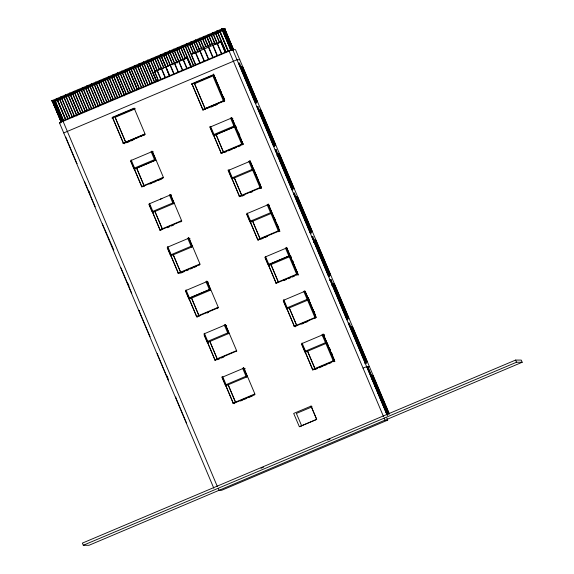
<?xml version="1.0" encoding="UTF-8"?>
<svg xmlns="http://www.w3.org/2000/svg" width="574" height="574" viewBox="0 0 574 574"><rect width="100%" height="100%" fill="white"/><g stroke="black" fill="none" stroke-linecap="round" stroke-linejoin="round"><path stroke-width="0.86" d="M223.078 30.522L55.484 101.333L52.184 101.562L51.818 100.694L222.267 28.772M52.27 100.622L52.844 100.486M222.009 28.908L222.576 28.779M52.586 100.622L52.894 100.622M222.317 28.908L222.891 28.779M222.633 28.915L223.207 28.779M222.942 28.915L223.516 28.779M223.257 28.915L223.831 28.779M223.573 28.915L224.14 28.786M223.824 28.915L224.391 28.786M52.385 101.483L222.698 29.64L231.293 49.852M224.133 28.922L224.707 28.786L233.553 49.73M52.7 101.49L53.274 101.354M54.709 100.637L222.82 29.64L231.422 49.852M224.965 28.714L221.636 28.944L222.002 29.812L225.331 29.583L224.965 28.714L222.217 28.7L231.308 50.218L232.678 50.225M53.009 101.49L53.461 101.354L62.057 121.566M222.87 29.776L223.322 29.647L231.918 49.852M53.511 101.49L53.899 101.361M223.064 29.776L232.047 49.859M53.64 101.49L54.085 101.361M223.437 29.783L223.882 29.647L232.42 49.859M54.458 101.361L54.645 101.361M223.623 29.783L224.011 29.647L232.735 49.859M223.996 29.783L224.506 29.647L233.109 49.859M54.702 101.498L55.082 101.361M54.824 101.498L55.212 101.368M224.563 29.783L225.13 29.654M199.501 51.151L198.819 49.536L214.848 42.828L215.53 44.442M225.46 52.593L220.968 41.952L191.314 54.394L199.687 50.943M215.236 44.37L220.968 41.952M158.446 80.927L154.521 71.642L187.016 57.917L191.128 67.201M154.521 71.642L187.21 57.917M231.114 49.716L60.665 121.631L60.909 122.212M231.171 49.716L222.31 29.776M213.808 488.201L59.459 122.822L232.75 49.608L235.498 49.622L389.15 413.366M63.736 132.931L237.019 59.718L239.774 59.732M112.432 117.29L134.144 108.142L145.251 134.424L123.539 143.572L112.432 117.29L123.589 143.572M111.851 118.007L134.868 108.285M191.594 84.321L213.793 74.943M125.885 142.768L115.13 117.304L135.242 108.83M205.313 109.211L194.557 83.747L214.611 75.273L213.722 75.574L224.434 100.945M240.449 67.416L241.934 66.806M123.08 143.263L144.763 134.115L123.101 143.263M224.621 100.866L202.959 110.021L191.859 83.732L213.571 74.584L224.671 100.866M126.797 142.216L129.207 141.204M132.415 139.848L134.818 138.829M136.425 138.155L138.829 137.136M140.436 136.454L142.84 135.442M205.42 109.003L203.009 110.021L191.91 83.732M207.02 108.321L209.431 107.309M211.038 106.628L213.442 105.616M126.703 142.754L129.093 141.742M130.685 141.068L133.075 140.056M210.909 107.18L213.298 106.168M214.891 105.494L217.288 104.482M152.397 151.464L130.736 160.62L141.835 186.902L163.554 177.746L152.447 151.464M151.529 152.304L153.172 151.608M232.025 118.897L232.886 118.531M154.514 159.608L134.581 168.024M214.009 134.474L233.927 126.05M155.719 160.11L134.058 169.258L155.748 160.11L151.967 151.17L155.748 160.11M231.365 117.613L235.146 126.553L213.485 135.701L209.711 126.768M235.168 126.553L214.375 135.335L210.565 126.38M141.376 186.586L163.066 177.438M220.803 153.036L242.465 143.88M149.785 184.06L152.175 183.049M153.775 182.374L156.164 181.362M157.757 180.688L161.746 179.009M224.427 152.526L226.816 151.514M228.409 150.84L232.398 149.154M233.991 148.479L236.38 147.475M237.98 146.8L240.37 145.789M160.318 199.2L161.925 198.518M169.825 195.634L171.475 194.938M277.823 154.069L279.273 153.459L294.031 188.408L292.532 188.401M276.833 155.683L278.347 155.037L277.378 155.037M172.81 202.931L152.885 211.354M232.283 177.797L252.237 169.38M152.361 212.588L174.044 203.433L170.27 194.5L174.044 203.433M253.471 169.875L231.781 179.031L228.007 170.091M159.68 229.916L181.37 220.76M239.128 196.358L260.768 187.21M160.139 230.224L181.8 221.076L170.7 194.787L149.039 203.942L160.139 230.224L152.562 212.158M167.292 227.72L169.682 226.708M171.274 226.034L173.664 225.03M241.934 196.186L244.323 195.174M250.702 192.484L252.295 191.809M188.997 238.117L167.335 247.265L178.442 273.554L200.154 264.399L189.054 238.117M268.625 205.549L269.493 205.183M188.487 239.487L190.094 238.806M296.127 197.399L297.569 196.789L312.335 231.738L310.835 231.724M191.113 246.26L171.188 254.677M250.608 221.119L270.541 212.703M188.573 237.823L192.347 246.763L170.665 255.911L167.228 247.789M271.775 213.205L250.113 222.353M199.666 264.09L178.005 273.238M257.403 239.688L279.093 230.533M180.81 273.066L184.792 271.387M186.392 270.713L188.781 269.701M190.374 269.027L192.764 268.015M194.356 267.341L196.753 266.329M261.026 239.179L263.423 238.167M265.016 237.493L267.405 236.481M286.727 247.889L297.877 274.171L276.166 283.319L265.066 257.037L286.778 247.889M206.791 282.81L208.398 282.135M313.433 242.336L314.947 241.69L313.978 241.69M288.815 256.026L268.89 264.449L288.837 256.026M206.877 281.152L210.651 290.085L188.961 299.233L185.531 291.111M290.071 256.528L268.41 265.683M196.286 316.568L217.969 307.413M275.707 283.011L297.397 273.863M218.457 307.729L207.3 281.439L185.639 290.595L196.746 316.877L218.407 307.729M207.085 313.024L208.678 312.349M284.116 280.478L286.505 279.473M288.098 278.799L290.494 277.787M292.087 277.113L294.476 276.101M329.612 280.428L331.055 279.818L347.952 319.826L346.983 319.818L330.086 279.811L331.055 279.818M225.094 326.14L226.694 325.458M331.736 285.658L333.25 285.02L332.281 285.013M207.766 341.329L227.706 332.913M287.215 307.772L307.14 299.355M225.517 325.286L228.947 333.408L207.293 342.563L204.179 335.252M286.691 309.006L308.374 299.858M214.611 359.891L236.273 350.743M294.01 326.333L315.693 317.185M236.761 351.051L225.604 324.769L203.942 333.917L215.042 360.207L236.703 351.051M217.41 359.719L219.806 358.707M221.399 358.033L223.788 357.028M301.615 324.145L304.012 323.133M305.605 322.459L307.994 321.447M346.725 318.993L348.167 318.383L333.401 283.434M243.907 368.092L222.246 377.247L233.345 403.529L255.057 394.381L243.957 368.092M323.327 334.534L301.666 343.69L312.773 369.972L334.484 360.824L323.377 334.534M322.782 335.245L324.425 334.549M322.818 335.905L324.425 335.23M226.091 384.659L246.009 376.235M305.519 351.101L325.444 342.678M243.476 367.798L247.251 376.738L225.568 385.886L221.794 376.953M326.678 343.18L304.988 352.336L301.558 344.206M232.915 403.221L254.576 394.065M312.335 369.663L333.996 360.508M240.499 401.025L242.888 400.013M244.481 399.339L246.87 398.327M248.47 397.66L252.452 395.974M315.14 369.491L317.53 368.479M319.122 367.805L323.112 366.119M324.705 365.451L327.094 364.44M328.687 363.765L331.076 362.754M364.813 363.758L366.255 363.148L349.358 323.148L348.389 323.14L365.286 363.141L366.255 363.148M363.048 368.135L366.657 366.607L369.405 366.621M371.651 376.472L373.093 375.862L389.28 414.184M311.072 406.112L293.687 413.438L299.355 426.719L316.683 419.4L311.072 406.112L316.683 419.4M312.12 406.822L296.385 413.452L301.723 425.951M316.633 419.4L299.355 426.719M386.854 419.443L522.182 362.266L521.271 360.099L515.603 360.07L82.383 543.104L83.295 545.271L88.963 545.3L385.061 420.125L387.708 420.139L386.79 417.972M260.991 468.269L263.452 467.229M327.582 440.136L330.043 439.088M83.295 545.271L516.514 362.237L522.182 362.266M387.708 420.139L221.636 490.304L218.995 490.289L218.385 488.847M214.848 42.828L215.386 44.442M231.064 49.644L233.123 49.651M230.483 49.888L230.748 50.462M238.641 63.327L239.609 63.334M241.166 66.799L242.666 66.806L257.432 101.756L255.932 101.749M240.771 68.385L241.74 68.385M194.557 83.747L205.018 108.393M223.293 100.924L223.659 101.792M61.246 121.559L52.342 100.486L55.147 100.464L55.513 101.333M51.818 100.694L53.188 100.701M256.944 106.656L257.913 106.656M259.47 110.129L260.969 110.136L275.728 145.086L274.228 145.078M259.075 111.708L260.044 111.715M115.13 117.304L125.591 141.943M61.239 121.387L62.616 121.394L53.712 100.493M61.483 121.968L52.392 100.45M59.459 122.822L60.837 122.829M234.278 126.919L230.497 117.964M143.873 134.481L144.239 135.342M123.941 142.897L124.307 143.765M241.597 144.246L241.963 145.114M275.24 149.979L276.209 149.986M221.672 152.67L222.038 153.531M277.773 153.452L279.273 153.459M277.751 154.011L278.483 154.011M154.851 160.476L151.07 151.522M76.851 163.403L77.232 163.403M134.947 168.892L131.145 159.938M252.582 170.241L248.793 161.287M162.177 177.804L162.542 178.672M232.649 178.665L228.868 169.71M259.9 187.576L260.266 188.437M293.544 193.309L294.512 193.309M296.069 196.774L297.569 196.789M295.682 198.36L296.65 198.367M173.154 203.799L169.373 194.844M153.229 212.222L149.441 203.268M270.906 213.571L267.097 204.617M180.501 221.126L180.839 221.994M250.953 221.987L247.172 213.033M160.548 229.55L160.914 230.418M278.203 230.899L278.569 231.767M309.888 231.903L310.62 231.91L296.363 198.159M311.847 236.632L312.816 236.639M258.271 239.322L258.637 240.183M314.373 240.104L315.872 240.111L330.638 275.061L329.139 275.054M192.347 246.763L188.545 237.823M191.458 247.129L187.676 238.174M113.831 250.056L102.351 223.774M171.526 255.545L167.744 246.59M289.203 256.894L285.4 247.939M198.805 264.456L199.142 265.324M269.256 265.317L265.468 256.363M296.5 274.228L296.866 275.089M330.15 279.961L331.119 279.961M332.676 283.427L334.176 283.434L348.935 318.383L347.435 318.376M210.651 290.085L206.848 281.152M209.761 290.451L205.973 281.497M189.829 298.867L186.048 289.913M307.506 300.224L303.703 291.269M217.101 307.779L217.446 308.647M287.552 308.64L283.771 299.685M139.331 310.426L138.958 310.426L150.058 336.708M197.147 316.202L197.513 317.07M314.803 317.551L315.169 318.419M348.447 323.284L349.415 323.291M294.878 325.967L295.244 326.836M350.972 326.757L352.479 326.764L367.238 361.713L365.738 361.706M350.585 328.335L351.553 328.342M228.947 333.408L225.152 324.475M228.057 333.774L224.276 324.819M208.132 342.197L204.351 333.243M325.81 343.546L322 334.592M305.885 351.97L302.075 343.015M157.635 353.749L157.262 353.749L168.361 380.031M215.48 359.525L215.817 360.393M333.107 360.874L333.472 361.742M365.566 361.885L366.291 361.893L351.69 327.316M373.093 375.862L371.844 375.855L388.031 414.184M246.361 377.104L242.58 368.149M226.436 385.52L222.647 376.566M253.679 394.431L254.045 395.299M175.938 397.079L175.558 397.072L186.665 423.361M233.776 402.855L234.12 403.716M515.603 360.07L516.514 362.237M241.898 66.806L256.7 101.756M260.194 110.129L275.003 145.078M278.498 153.459L293.307 188.408M296.801 196.782L311.603 231.731M315.104 240.104L329.906 275.054M351.704 326.757L366.513 361.706M241.876 67.359L256.485 101.935M260.18 110.689L264.7 121.387M265.396 123.037L274.437 144.44M278.828 154.837L280.22 158.13M280.916 159.773L292.74 187.763M297.131 198.159L303.739 213.801M304.435 215.451L311.388 231.91M315.435 241.489L327.259 269.479M327.948 271.122L329.691 275.24M333.386 283.994L342.778 306.215M343.467 307.865L347.995 318.563M367.719 366.614L387.809 414.177M367.625 366.614L387.715 414.177M224.764 28.786L233.611 49.73M241.453 68.184L255.365 101.11M259.757 111.507L274.013 145.258M277.708 154.011L292.317 188.581M314.315 240.664L328.916 275.233M332.619 283.987L334.699 288.923M335.395 290.573L347.22 318.563M350.915 327.316L351.962 329.785M352.658 331.428L365.172 361.06M224.879 29.654L233.424 49.73M387.715 414.995L371.421 377.297L387.342 414.988M224.757 29.654L233.295 49.859L224.628 29.654M224.377 29.647L232.979 49.859M366.75 366.607L387.185 414.988M224.255 29.647L387.091 414.988M223.939 29.647L232.606 49.859M223.688 29.647L232.24 49.723M223.566 29.647L232.169 49.859M223.193 29.647L231.796 49.852M223.064 29.64L231.609 49.852L222.942 29.64M222.073 28.772L231.042 49.852M230.734 49.852L221.822 28.908L230.605 49.852M229.141 51.136L383.482 416.516M384.142 417.958L385.061 420.125M219.885 30.853L228.395 50.986M217.187 30.838L226.034 51.775M216.864 30.967L225.718 51.911M220.775 41.952L225.266 52.586M215.551 32.682L219.655 42.376M215.236 32.811L219.34 42.512M212.854 32.668L221.7 53.604M212.538 32.797L221.385 53.741M211.218 34.512L215.322 44.212M210.902 34.641L214.662 43.538M208.52 34.497L217.374 55.434M208.204 34.634L217.051 55.57M206.891 36.341L210.651 45.238M204.186 36.327L213.04 57.271M203.87 36.463L212.724 57.4M202.557 38.171L206.317 47.068M202.242 38.307L205.664 46.401M199.86 38.157L208.706 59.1M199.537 38.293L208.391 59.23M223.25 96.36L224.291 98.828M235.993 126.531L236.689 128.174M238.77 133.111L239.81 135.579M275.025 218.938L275.721 220.581M277.802 225.517L278.849 227.978M290.552 255.688L291.248 257.331M292.632 260.618L293.673 263.086M308.159 297.368L309.199 299.836M314.057 311.345L314.753 312.988M329.584 348.095L330.28 349.738M331.664 353.024L332.712 355.493M214.167 75.574L216.254 80.482M216.936 82.118L217.984 84.579M218.665 86.215L219.713 88.669M220.394 90.305L221.442 92.758M222.116 94.394L223.171 96.855M235.928 127.084L236.632 128.72M237.658 131.173L239.745 136.088M240.42 137.724L241.467 140.178M242.149 141.814L243.197 144.268M253.536 168.77L257.009 176.957M257.683 178.593L258.738 181.047M259.412 182.683L260.467 185.144M276.675 223.559L277.386 225.195M290.487 256.241L291.19 257.877M292.216 260.338L296.033 269.335M296.708 270.971L297.755 273.432M308.094 297.935L313.282 310.211M313.971 311.847L315.011 314.301M327.087 342.893L328.141 345.347M331.241 352.716L331.944 354.352M332.963 356.806L334.362 360.077M213.37 74.003L224.728 100.823M232.011 118.144L243.024 144.146M249.97 160.655L261.615 188.215M268.273 203.985L279.947 231.394M286.577 247.308L298.279 274.939M305.217 291.449L315.887 316.633M323.176 333.96L334.879 361.591M231.738 118.431L242.752 144.268M261.055 187.59L249.697 160.942L261.177 188.236M279.351 230.92L267.993 204.265L279.136 230.741M297.992 275.061L286.297 247.595L297.44 274.071M315.958 317.573L304.6 290.918L315.743 317.393M334.592 361.713L322.904 334.247L334.039 360.723M224.233 100.766L214.231 77.095L213.356 77.095L223.702 101.576M235.297 126.954L242.537 144.088M198.224 40.001L201.983 48.898M197.908 40.137L201.668 49.034M234.414 126.947L241.654 144.088M252.373 169.459L260.302 188.229M271.021 213.6L278.261 230.741M288.973 256.112L296.909 274.881M307.621 300.252L314.861 317.393M325.58 342.764L333.508 361.534M195.526 39.986L204.373 60.93M195.21 40.123L204.057 61.059M193.89 41.83L198.331 52.334M193.574 41.967L197.678 51.667M191.192 41.816L200.039 62.76M190.877 41.952L199.723 62.896M189.556 43.66L193.66 53.36M189.241 43.796L193.345 53.497M186.859 43.646L195.712 64.589M186.543 43.782L195.39 64.726M185.23 45.489L193.739 65.63M184.907 45.626L193.424 65.766M182.525 45.475L191.379 66.419M182.209 45.611L191.063 66.555M187.016 57.917L190.934 67.201M180.896 47.319L185.675 58.627M180.58 47.455L185.359 58.763M216.032 134.467L223.666 152.541M234.336 177.789L241.618 195.045M252.287 220.294L259.922 238.368M270.935 264.442L278.569 282.516M289.239 307.772L296.528 325.02M307.542 351.094L315.176 369.168L307.485 351.094M215.982 134.467L223.616 152.541M234.285 177.789L241.568 195.038M252.237 220.294L260.216 239.186M270.885 264.442L278.519 282.516M289.188 307.772L296.823 325.838M178.198 47.312L187.045 68.249M177.875 47.441L186.729 68.385M213.679 135.277L221.313 153.344M232.327 179.418L239.616 196.674M250.286 221.923L257.92 239.997M268.589 265.253L276.216 283.319M286.885 308.575L294.519 326.649M305.189 351.905L312.823 369.972M246.655 214.231L249.74 221.542M264.958 257.554L268.044 264.865M283.255 300.884L286.347 308.195M176.562 49.156L181.341 60.457M176.247 49.285L181.025 60.593M173.865 49.142L182.711 70.078M173.549 49.271L182.396 70.215M172.229 50.986L177.007 62.286M171.913 51.115L177.029 63.226M169.531 50.971L178.385 71.908M169.215 51.1L178.062 72.044M167.895 52.815L173.018 64.919M167.579 52.944L172.358 64.252M165.197 52.801L174.051 73.737M164.882 52.93L173.728 73.874M163.568 54.645L168.347 65.945M163.246 54.781L168.031 66.082M160.863 54.63L169.717 75.567M160.921 55.628L169.402 75.703L160.548 54.767M159.235 56.474L164.013 67.782M158.919 56.611L163.698 67.911M156.537 56.46L165.384 77.404M156.214 56.596L165.068 77.533M154.901 58.304L159.68 69.612M154.585 58.44L159.364 69.741M152.203 58.29L161.05 79.234M151.888 58.426L160.734 79.363M150.567 60.134L155.353 71.441M150.252 60.27L155.375 72.374M154.715 71.642L157.986 79.377M147.87 60.119L156.724 81.063M146.241 61.963L154.75 82.104M145.918 62.1L154.428 82.24M143.536 61.949L152.39 82.893M143.22 62.085L152.074 83.029M141.907 63.793L150.417 83.933M141.584 63.929L150.101 84.069M139.209 63.779L148.056 84.722M138.886 63.915L147.74 84.859M137.573 65.623L146.083 85.763M137.258 65.759L145.767 85.899M134.876 65.608L143.722 86.552M134.553 65.745L143.407 86.688M133.24 67.459L141.749 87.592M132.924 67.589L141.434 87.729M130.542 67.445L139.389 88.382M130.226 67.574L139.073 88.518M129.279 70.15L137.423 89.422L128.906 69.289M128.59 69.418L137.1 89.558M126.208 69.275L135.062 90.211M125.893 69.404L134.739 90.348M124.58 71.119L133.089 91.252M124.257 71.248L132.773 91.388M121.875 71.104L130.728 92.041M121.559 71.233L130.413 92.177M120.246 72.948L128.755 93.081M119.923 73.085L128.44 93.218M243.455 367.798L247.229 376.738M117.548 72.934L126.395 93.871M117.225 73.07L126.079 94.007M116.285 75.646L124.422 94.918L115.912 74.778M115.596 74.914L124.443 95.851M113.214 74.764L122.061 95.707M112.891 74.9L121.745 95.836M111.578 76.607L120.088 96.748M111.263 76.744L119.772 96.877M108.881 76.593L117.727 97.537M108.565 76.729L117.412 97.666M107.245 78.437L115.761 98.577M106.929 78.573L115.439 98.706M104.547 78.423L113.401 99.367M104.231 78.559L113.078 99.496M102.918 80.267L111.428 100.407M102.595 80.403L111.112 100.543M100.213 80.252L109.067 101.196M99.898 80.389L108.751 101.333M154.908 211.347L162.198 228.596M217.446 359.396L209.811 341.329L217.395 359.396M235.405 401.9L228.115 384.652L235.699 402.726M154.858 211.347L162.492 229.421M98.585 82.096L107.094 102.237M98.269 82.233L106.778 102.373M134.259 168.828L141.893 186.902M169.818 253.019L178.492 273.554M189.162 298.81L196.796 316.877M207.465 342.133L215.099 360.207M225.761 385.463L233.396 403.529M130.628 161.136L133.713 168.447M148.931 204.459L152.017 211.77M95.887 82.082L104.733 103.026M95.564 82.218L104.418 103.162M94.251 83.926L102.76 104.066M93.935 84.062L102.445 104.203M91.553 83.912L100.4 104.855M91.237 84.048L100.084 104.992M89.917 85.756L98.427 105.896M89.601 85.892L98.448 106.836M87.219 85.748L96.073 106.685M86.904 85.878L95.75 106.821M85.583 87.592L94.1 107.725M85.268 87.722L93.777 107.862M82.886 87.578L91.74 108.515M82.57 87.707L91.417 108.651M81.257 89.422L89.766 109.555M80.934 89.551L89.451 109.691M78.552 89.408L87.406 110.344M78.236 89.537L87.09 110.481M76.923 91.252L85.433 111.385M76.607 91.381L85.117 111.521M74.225 91.237L83.072 112.174M73.903 91.374L82.756 112.31M72.589 93.081L81.099 113.222M72.274 93.218L80.783 113.351M70.265 93.935L78.738 114.011L69.892 93.067M69.576 93.203L78.423 114.14M68.256 94.911L76.765 115.051M67.94 95.047L76.787 115.984M65.558 94.897L74.412 115.84M65.242 95.033L74.089 115.97M63.922 96.741L72.776 117.684M63.606 96.877L72.116 117.01M61.224 96.726L70.078 117.67M60.909 96.862L69.755 117.799M59.596 98.57L68.105 118.71M59.273 98.706L67.789 118.847M56.575 98.692L65.429 119.636M55.025 100.5L63.535 120.64L54.903 100.5M54.774 100.5L63.348 120.633M54.652 100.5L63.219 120.77M54.53 100.5L63.154 120.77M54.343 100.493L63.032 120.77M54.214 100.493L62.846 120.633M63.075 121.293L217.417 486.68M54.092 100.493L62.717 120.77M53.963 100.493L62.595 120.77M53.841 100.493L62.473 120.77M53.59 100.493L62.501 121.43M53.827 101.361L62.379 121.43M53.705 101.354L62.243 121.566M53.583 101.354L62.186 121.566M52.966 100.486L61.935 121.566M52.779 100.486L61.683 121.566L52.65 100.486M52.528 100.486L61.497 121.566M52.205 100.622L61.124 121.559M52.083 100.622L60.995 121.559M52.019 100.622L60.873 121.559M88.941 191.128L89.982 193.589M127.973 283.527L129.014 285.988M167.005 375.927L168.046 378.395M65.752 137.121L76.507 162.585M84.4 181.269L95.155 206.733M121.006 267.922L131.762 293.379M224.161 100.558L202.5 109.706L224.161 100.558M231.817 117.907L210.156 127.062L221.263 153.344L242.974 144.196L231.817 117.907M250.121 161.237L228.459 170.385L239.566 196.674L261.278 187.519L250.171 161.237M268.424 204.559L246.763 213.715L257.862 239.997L279.581 230.841L268.474 204.559M209.388 289.583L189.463 298.006L209.417 289.583M305.024 291.212L283.362 300.367L294.469 326.649L316.131 317.494L305.024 291.212M244.998 368.788L243.39 369.462L245.048 368.788M239.545 63.19L238.576 63.183L255.48 103.191L256.449 103.191L239.545 63.19M257.848 106.513L256.879 106.513L273.776 146.513L274.745 146.521L257.848 106.513M276.151 149.843L275.183 149.836L292.08 189.843L293.049 189.843L276.151 149.843M294.455 193.165L293.486 193.158L310.383 233.166L311.352 233.173L294.455 193.165M312.751 236.495L311.782 236.488L328.68 276.489L329.655 276.496L312.751 236.495M228.079 51.122L219.569 30.982L228.072 51.122M210.335 45.368L206.575 36.478L210.328 45.368M156.401 81.192L147.554 60.256L156.401 81.192M144.239 186.091L136.612 168.024L144.189 186.091M180.846 272.743L173.212 254.677L180.796 272.743M199.149 316.073L191.515 297.999L199.092 316.073M65.745 119.5L56.898 98.556L65.737 119.5"/></g></svg>
